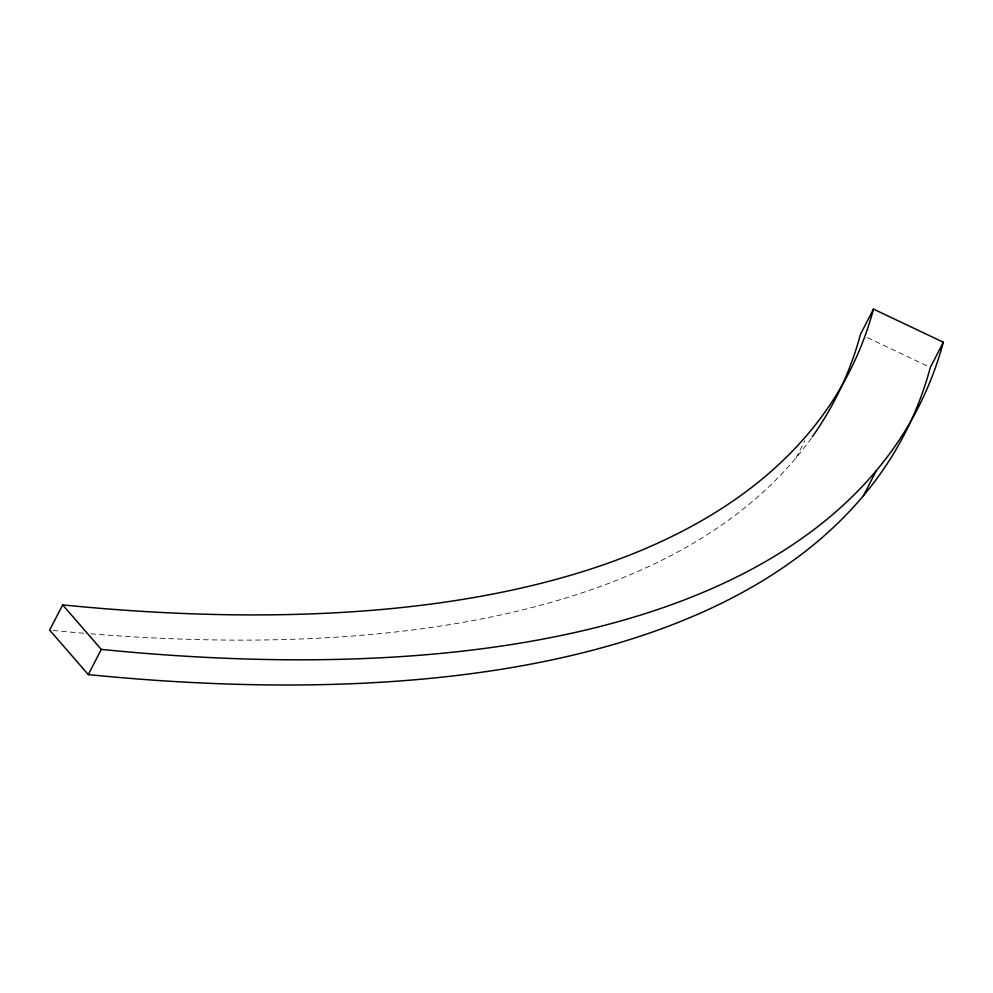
<?xml version="1.0" encoding="UTF-8"?>
<svg xmlns="http://www.w3.org/2000/svg" width="993" height="993" viewBox="0 0 993 993"><rect width="100%" height="100%" fill="white"/><g stroke="black" fill="none" stroke-linecap="round" stroke-linejoin="round"><path stroke-width="0.74" stroke-dasharray="4.96 3.72" d="M796.014 457.897L804.901 440.656M867.472 337.632L928.951 366.752M811.393 438.074A2013.469 799.65 27.3 0 1 90.264 633.782M83.809 633.249A2013.469 799.65 27.3 0 1 52.914 630.431"/><path stroke-width="1.49" d="M62.658 604.898L49.65 630.108L88.29 674.595A2091.01 830.446 27.3 0 0 930.342 367.422L943.35 342.225L873.492 309.121A2013.469 799.65 27.3 0 1 62.658 604.898L101.286 649.397L88.29 674.595M873.492 309.121L860.484 334.318A2013.469 799.65 27.3 0 1 812.299 436.796M863.389 495.755L876.397 470.558M943.35 342.225A2091.01 830.446 27.3 0 1 101.286 649.397"/></g></svg>
